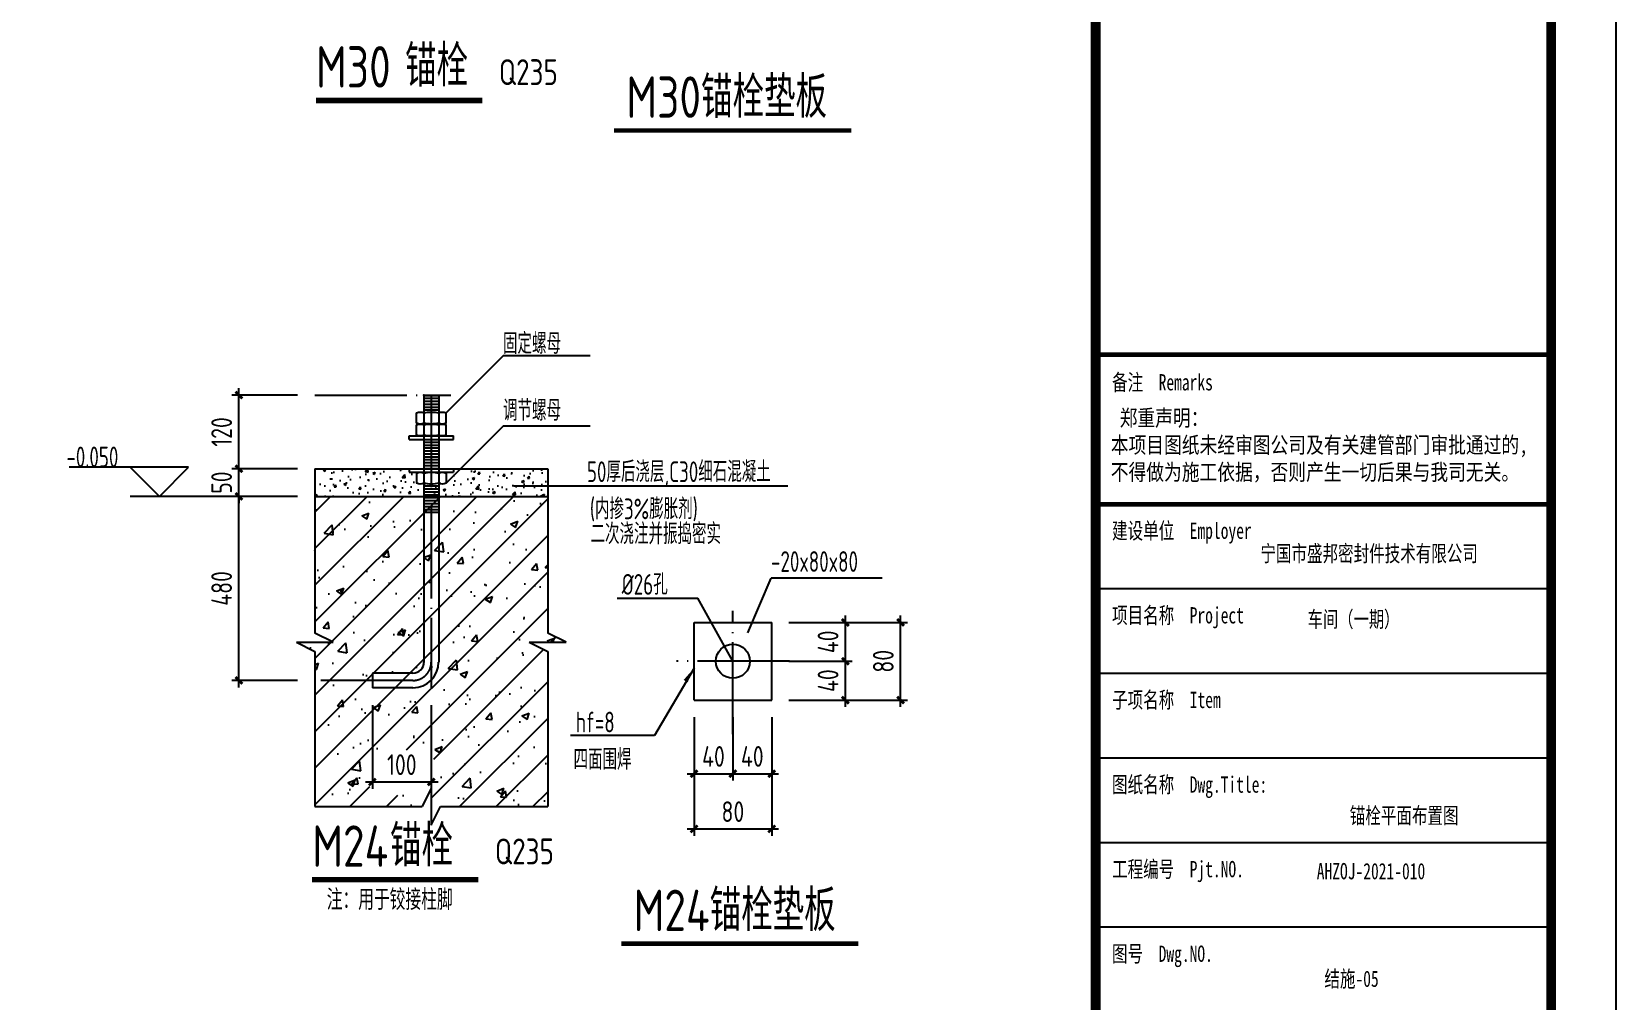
# Model space of a CAD drawing. Extents: x -89996 to 1006241, y -2176 to 440573.
# Drawn here: x 510266 to 544696, y 110766 to 131814 of the extents above; entities that cross this region are included whole.
import ezdxf
from ezdxf.enums import TextEntityAlignment as Align

# ---------------------------------------------------------------- set-up
doc = ezdxf.new("R2010")
doc.units = 0
doc.header["$LTSCALE"] = 1000
doc.header["$MEASUREMENT"] = 0
doc.linetypes.add('DOTE', pattern=[2.42, 2, -0.2, 0.02, -0.2])
for name, color, linetype in [('4', 4, 'Continuous'), ('5', 5, 'Continuous'), ('8', 3, 'Continuous'), ('840', 4, 'Continuous'), ('C', 6, 'Continuous'), ('DIM', 146, 'Continuous'), ('DIM_ELEV', 3, 'Continuous'), ('DIM_SYMB', 3, 'Continuous'), ('DOTE', 1, 'DOTE'), ('PUB_DIM', 3, 'Continuous'), ('PUB_TEXT', 7, 'Continuous'), ('PUB_TITLE', 4, 'Continuous'), ('锚栓', 7, 'Continuous')]:
    doc.layers.add(name, color=color, linetype=linetype)
doc.styles.add('_gyy_title_ST', font='', dxfattribs={"width": 0.8})
doc.styles.add('_HZTXT', font='tssdeng.shx', dxfattribs={"width": 0.8, "bigfont": 'tssdchn.shx'})
doc.styles.add('C', font='tssdeng.shx', dxfattribs={"height": 3, "bigfont": 'tssdchn.shx'})
doc.styles.add('TSSD_Dimension', font='Tssdeng.shx', dxfattribs={"width": 0.8, "bigfont": 'hztxt.shx'})
doc.styles.get('_gyy_title_ST').set_extended_font_data('SimSun')
doc.dimstyles.new('TSSD_100_150', dxfattribs={"dimtxt": 450, "dimasz": 150, "dimexe": 150, "dimexo": 375, "dimgap": 150, "dimtad": 1, "dimdec": 0, "dimzin": 0, "dimdsep": 46, "dimtxsty": 'TSSD_Dimension', "dimblk": 'ARCHTICK', "dimcen": 0, "dimdle": 150, "dimclrt": 7, "dimadec": 0, "dimazin": 0, "dimtfac": 1, "dimtdec": 0, "dimtix": 1, "dimtmove": 2, "dimatfit": 3, "dimfxl": 0, "dimtolj": 1, "dimtzin": 0, "dimarcsym": 0})

# ---------------------------------------------------------------- blocks, each defined once
blk = doc.blocks.new('_ArchTick')
at = {"color": 0, "linetype": 'ByBlock', "const_width": 0.4}
blk.add_lwpolyline([(-0.5, -0.5), (0.5, 0.5)], dxfattribs=at)
blk = doc.blocks.new('*D290')
at = {"layer": 'Defpoints', "color": 0, "transparency": 16777216}
for p in [(514768, 122316), (516418, 122316), (516418, 121716)]:
    blk.add_point(p, dxfattribs=at)
at = {"layer": 'DIM', "color": 0, "lineweight": -2, "transparency": 16777216}
for p, q in [((516043, 122316), (514618, 122316)), ((514768, 122316), (514768, 122466)), ((514768, 121716), (514768, 122316)), ((516043, 121716), (514618, 121716)), ((514768, 121716), (514768, 121566))]:
    blk.add_line(p, q, dxfattribs=at)
at = {"layer": 'DIM', "color": 0, "lineweight": -2, "transparency": 16777216, "xscale": 150, "yscale": 150, "zscale": 150}
for p, rotation in [((514768, 122316), 270), ((514768, 121716), 90)]:
    blk.add_blockref('_ArchTick', p, dxfattribs=dict(at, rotation=rotation))
at = {"layer": 'DIM', "color": 7, "transparency": 16777216, "insert": (514393, 122016), "char_height": 450, "attachment_point": 5, "rotation": 90, "style": 'TSSD_Dimension'}
blk.add_mtext('\\A1;50', dxfattribs=at)
blk = doc.blocks.new('*D291')
at = {"layer": 'Defpoints', "color": 0, "transparency": 16777216}
for p in [(517668, 117556), (518948, 117556), (518948, 115511)]:
    blk.add_point(p, dxfattribs=at)
at = {"layer": 'DIM', "color": 0, "lineweight": -2, "transparency": 16777216}
for p, q in [((517668, 117181), (517668, 115361)), ((518948, 117181), (518948, 115361)), ((517518, 115511), (519098, 115511))]:
    blk.add_line(p, q, dxfattribs=at)
at = {"layer": 'DIM', "color": 0, "lineweight": -2, "transparency": 16777216, "xscale": 150, "yscale": 150, "zscale": 150, "rotation": 180}
blk.add_blockref('_ArchTick', (517668, 115511), dxfattribs=at)
at = {"layer": 'DIM', "color": 0, "lineweight": -2, "transparency": 16777216, "xscale": 150, "yscale": 150, "zscale": 150}
blk.add_blockref('_ArchTick', (518948, 115511), dxfattribs=at)
at = {"layer": 'DIM', "color": 7, "transparency": 16777216, "insert": (518308, 115886), "char_height": 450, "attachment_point": 5, "style": 'TSSD_Dimension'}
blk.add_mtext('\\A1;100', dxfattribs=at)
blk = doc.blocks.new('*D292')
at = {"layer": 'Defpoints', "color": 0, "transparency": 16777216}
for p in [(514768, 123916), (516418, 123916), (516418, 122316)]:
    blk.add_point(p, dxfattribs=at)
at = {"layer": 'DIM', "color": 0, "lineweight": -2, "transparency": 16777216}
for p, q in [((514768, 122166), (514768, 124066)), ((516043, 123916), (514618, 123916)), ((516043, 122316), (514618, 122316))]:
    blk.add_line(p, q, dxfattribs=at)
at = {"layer": 'DIM', "color": 0, "lineweight": -2, "transparency": 16777216, "xscale": 150, "yscale": 150, "zscale": 150}
for p, rotation in [((514768, 123916), 90), ((514768, 122316), 270)]:
    blk.add_blockref('_ArchTick', p, dxfattribs=dict(at, rotation=rotation))
at = {"layer": 'DIM', "color": 7, "transparency": 16777216, "insert": (514393, 123116), "char_height": 450, "attachment_point": 5, "rotation": 90, "style": 'TSSD_Dimension'}
blk.add_mtext('\\A1;120', dxfattribs=at)
blk = doc.blocks.new('*D293')
at = {"layer": 'Defpoints', "color": 0, "transparency": 16777216}
for p in [(514768, 121716), (516418, 121716), (516418, 117716)]:
    blk.add_point(p, dxfattribs=at)
at = {"layer": 'DIM', "color": 0, "lineweight": -2, "transparency": 16777216}
for p, q in [((516043, 121716), (514618, 121716)), ((514768, 117566), (514768, 121866)), ((516043, 117716), (514618, 117716))]:
    blk.add_line(p, q, dxfattribs=at)
at = {"layer": 'DIM', "color": 0, "lineweight": -2, "transparency": 16777216, "xscale": 150, "yscale": 150, "zscale": 150}
for p, rotation in [((514768, 121716), 90), ((514768, 117716), 270)]:
    blk.add_blockref('_ArchTick', p, dxfattribs=dict(at, rotation=rotation))
at = {"layer": 'DIM', "color": 7, "transparency": 16777216, "insert": (514393, 119716), "char_height": 450, "attachment_point": 5, "rotation": 90, "style": 'TSSD_Dimension'}
blk.add_mtext('\\A1;480', dxfattribs=at)
blk = doc.blocks.new('*D294')
at = {"layer": 'Defpoints', "color": 0, "transparency": 16777216}
for p in [(526345, 118977), (527945, 118977), (526345, 118134)]:
    blk.add_point(p, dxfattribs=at)
at = {"layer": 'DIM', "color": 0, "lineweight": -2, "transparency": 16777216}
for p, q in [((526720, 118977), (528095, 118977)), ((527945, 117984), (527945, 119127)), ((526720, 118134), (528095, 118134))]:
    blk.add_line(p, q, dxfattribs=at)
at = {"layer": 'DIM', "color": 0, "lineweight": -2, "transparency": 16777216, "xscale": 150, "yscale": 150, "zscale": 150}
for p, rotation in [((527945, 118977), 90), ((527945, 118134), 270)]:
    blk.add_blockref('_ArchTick', p, dxfattribs=dict(at, rotation=rotation))
at = {"layer": 'DIM', "color": 7, "transparency": 16777216, "insert": (527570, 118556), "char_height": 450, "attachment_point": 5, "rotation": 90, "style": 'TSSD_Dimension'}
blk.add_mtext('\\A1;40', dxfattribs=at)
blk = doc.blocks.new('*D295')
at = {"layer": 'Defpoints', "color": 0, "transparency": 16777216}
for p in [(526345, 118134), (527945, 118134), (526345, 117290)]:
    blk.add_point(p, dxfattribs=at)
at = {"layer": 'DIM', "color": 0, "lineweight": -2, "transparency": 16777216}
for p, q in [((526720, 118134), (528095, 118134)), ((527945, 117140), (527945, 118284)), ((526720, 117290), (528095, 117290))]:
    blk.add_line(p, q, dxfattribs=at)
at = {"layer": 'DIM', "color": 0, "lineweight": -2, "transparency": 16777216, "xscale": 150, "yscale": 150, "zscale": 150}
for p, rotation in [((527945, 118134), 90), ((527945, 117290), 270)]:
    blk.add_blockref('_ArchTick', p, dxfattribs=dict(at, rotation=rotation))
at = {"layer": 'DIM', "color": 7, "transparency": 16777216, "insert": (527570, 117712), "char_height": 450, "attachment_point": 5, "rotation": 90, "style": 'TSSD_Dimension'}
blk.add_mtext('\\A1;40', dxfattribs=at)
blk = doc.blocks.new('*D296')
at = {"layer": 'Defpoints', "color": 0, "transparency": 16777216}
for p in [(527160, 118977), (529145, 118977), (527160, 117290)]:
    blk.add_point(p, dxfattribs=at)
at = {"layer": 'DIM', "color": 0, "lineweight": -2, "transparency": 16777216}
for p, q in [((527535, 118977), (529295, 118977)), ((529145, 117140), (529145, 119127)), ((527535, 117290), (529295, 117290))]:
    blk.add_line(p, q, dxfattribs=at)
at = {"layer": 'DIM', "color": 0, "lineweight": -2, "transparency": 16777216, "xscale": 150, "yscale": 150, "zscale": 150}
for p, rotation in [((529145, 118977), 90), ((529145, 117290), 270)]:
    blk.add_blockref('_ArchTick', p, dxfattribs=dict(at, rotation=rotation))
at = {"layer": 'DIM', "color": 7, "transparency": 16777216, "insert": (528770, 118134), "char_height": 450, "attachment_point": 5, "rotation": 90, "style": 'TSSD_Dimension'}
blk.add_mtext('\\A1;80', dxfattribs=at)
blk = doc.blocks.new('*D297')
at = {"layer": 'Defpoints', "color": 0, "transparency": 16777216}
for p in [(524657, 116475), (526345, 116475), (526345, 114490)]:
    blk.add_point(p, dxfattribs=at)
at = {"layer": 'DIM', "color": 0, "lineweight": -2, "transparency": 16777216}
for p, q in [((524657, 116100), (524657, 114340)), ((526345, 116100), (526345, 114340)), ((524507, 114490), (526495, 114490))]:
    blk.add_line(p, q, dxfattribs=at)
at = {"layer": 'DIM', "color": 0, "lineweight": -2, "transparency": 16777216, "xscale": 150, "yscale": 150, "zscale": 150, "rotation": 180}
blk.add_blockref('_ArchTick', (524657, 114490), dxfattribs=at)
at = {"layer": 'DIM', "color": 0, "lineweight": -2, "transparency": 16777216, "xscale": 150, "yscale": 150, "zscale": 150}
blk.add_blockref('_ArchTick', (526345, 114490), dxfattribs=at)
at = {"layer": 'DIM', "color": 7, "transparency": 16777216, "insert": (525501, 114865), "char_height": 450, "attachment_point": 5, "style": 'TSSD_Dimension'}
blk.add_mtext('\\A1;80', dxfattribs=at)
blk = doc.blocks.new('*D298')
at = {"layer": 'Defpoints', "color": 0, "transparency": 16777216}
for p in [(524657, 117290), (525501, 117290), (525501, 115690)]:
    blk.add_point(p, dxfattribs=at)
at = {"layer": 'DIM', "color": 0, "lineweight": -2, "transparency": 16777216}
for p, q in [((524657, 116915), (524657, 115540)), ((525501, 116915), (525501, 115540)), ((524507, 115690), (525651, 115690))]:
    blk.add_line(p, q, dxfattribs=at)
at = {"layer": 'DIM', "color": 0, "lineweight": -2, "transparency": 16777216, "xscale": 150, "yscale": 150, "zscale": 150, "rotation": 180}
blk.add_blockref('_ArchTick', (524657, 115690), dxfattribs=at)
at = {"layer": 'DIM', "color": 0, "lineweight": -2, "transparency": 16777216, "xscale": 150, "yscale": 150, "zscale": 150}
blk.add_blockref('_ArchTick', (525501, 115690), dxfattribs=at)
at = {"layer": 'DIM', "color": 7, "transparency": 16777216, "insert": (525079, 116065), "char_height": 450, "attachment_point": 5, "style": 'TSSD_Dimension'}
blk.add_mtext('\\A1;40', dxfattribs=at)
blk = doc.blocks.new('*D299')
at = {"layer": 'Defpoints', "color": 0, "transparency": 16777216}
for p in [(525501, 117290), (526345, 117290), (526345, 115690)]:
    blk.add_point(p, dxfattribs=at)
at = {"layer": 'DIM', "color": 0, "lineweight": -2, "transparency": 16777216}
for p, q in [((525501, 116915), (525501, 115540)), ((526345, 116915), (526345, 115540)), ((525351, 115690), (526495, 115690))]:
    blk.add_line(p, q, dxfattribs=at)
at = {"layer": 'DIM', "color": 0, "lineweight": -2, "transparency": 16777216, "xscale": 150, "yscale": 150, "zscale": 150, "rotation": 180}
blk.add_blockref('_ArchTick', (525501, 115690), dxfattribs=at)
at = {"layer": 'DIM', "color": 0, "lineweight": -2, "transparency": 16777216, "xscale": 150, "yscale": 150, "zscale": 150}
blk.add_blockref('_ArchTick', (526345, 115690), dxfattribs=at)
at = {"layer": 'DIM', "color": 7, "transparency": 16777216, "insert": (525923, 116065), "char_height": 450, "attachment_point": 5, "style": 'TSSD_Dimension'}
blk.add_mtext('\\A1;40', dxfattribs=at)
blk = doc.blocks.new('A$C767023C3')
at = {"layer": 'PUB_TITLE'}
for p, q in [((0, -23192), (-4949, -23192)), ((0, -25737), (-4949, -25737)), ((0, -26657), (-4949, -26657)), ((0, -27576), (-4949, -27576)), ((0, -28495), (-4949, -28495)), ((0, -29414), (-4949, -29414))]:
    blk.add_line(p, q, dxfattribs=at)
at = {"layer": 'PUB_TITLE', "const_width": 106}
blk.add_lwpolyline([(-4949, 0), (0, 0), (0, -40586), (-4949, -40586)], close=True, dxfattribs=at)
at = {"layer": 'PUB_TITLE', "const_width": 49.5}
for points in [[(-4949, -23192), (0, -23192)], [(-4949, -24818), (0, -24818)]]:
    blk.add_lwpolyline(points, dxfattribs=at)
at = {"layer": 'PUB_TITLE', "style": '_gyy_title_ST', "width": 0.7}
for s, height, p in [('备注  Remarks', 176.77, (-4771, -23580)), ('建设单位  Employer', 176.77, (-4771, -25193)), ('项目名称  Project', 176.77, (-4771, -26112)), ('子项名称  Item', 176.8, (-4771, -27031)), ('图纸名称  Dwg.Title:', 176.77, (-4771, -27951)), ('工程编号  Pjt.NO.', 176.77, (-4771, -28870)), ('图号  Dwg.NO.', 176.77, (-4771, -29789))]:
    blk.add_text(s, height=height, dxfattribs=at).set_placement(p)
at = {"layer": 'PUB_TITLE', "color": 2, "style": '_gyy_title_ST', "width": 0.7}
for s, height, p in [('宁国市盛邦密封件技术有限公司', 176.77, (-1978, -25348)), ('车间（一期）', 173.9, (-2148, -26063))]:
    blk.add_text(s, height=height, dxfattribs=at).set_placement(p, align=Align.MIDDLE)
blk.add_text('AHZOJ-2021-010', height=176.77, dxfattribs=at).set_placement((-1958, -28892), align=Align.CENTER)
at = {"layer": 'PUB_TITLE', "insert": (-4785, -23790), "char_height": 176.77, "width": 5656.57, "attachment_point": 1, "style": '_gyy_title_ST'}
blk.add_mtext(' 郑重声明：\\P本项目图纸未经审图公司及有关建管部门审批通过的,\\P不得做为施工依据，否则产生一切后果与我司无关。', dxfattribs=at)

msp = doc.modelspace()

# ---------------------------------------------------------------- hatches: boundary and pattern name
at = {"layer": '4'}
h = msp.add_hatch(color=256, dxfattribs=at)
edge = h.paths.add_edge_path()
edge.add_line((518788.14, 123529.32), (518788.14, 123547.52))
edge.add_line((518788.14, 123547.52), (518948.35, 123547.52))
edge.add_ellipse((518948.35, 122833.56), major_axis=(504.85, 504.85), ratio=1, start_angle=45, end_angle=57.967284)
edge = h.paths.add_edge_path()
edge.add_ellipse((518708.03, 123362.21), major_axis=(-131.04, 131.04), ratio=1, start_angle=-70.610722, end_angle=-45)
edge.add_line((518708.03, 123547.52), (518788.14, 123547.52))
edge.add_line((518788.14, 123547.52), (518788.14, 123529.32))
h = msp.add_hatch(color=256, dxfattribs=at)
edge = h.paths.add_edge_path()
edge.add_line((518788.14, 123307.36), (518788.14, 123289.15))
edge.add_line((518788.14, 123289.15), (518948.35, 123289.15))
edge.add_ellipse((518948.35, 124003.11), major_axis=(504.85, 504.85), ratio=1, start_angle=212.032716, end_angle=225, ccw=False)
edge = h.paths.add_edge_path()
edge.add_ellipse((518708.03, 123474.47), major_axis=(-131.04, 131.04), ratio=1, start_angle=135, end_angle=160.610722, ccw=False)
edge.add_line((518708.03, 123289.15), (518788.14, 123289.15))
edge.add_line((518788.14, 123289.15), (518788.14, 123307.36))
h = msp.add_hatch(color=256, dxfattribs=at)
edge = h.paths.add_edge_path()
edge.add_line((518788.14, 123270.94), (518788.14, 123289.15))
edge.add_line((518788.14, 123289.15), (518948.35, 123289.15))
edge.add_ellipse((518948.35, 122575.19), major_axis=(504.85, 504.85), ratio=1, start_angle=45, end_angle=57.967284)
edge = h.paths.add_edge_path()
edge.add_ellipse((518708.03, 123103.83), major_axis=(-131.04, 131.04), ratio=1, start_angle=-70.610722, end_angle=-45)
edge.add_line((518708.03, 123289.15), (518788.14, 123289.15))
edge.add_line((518788.14, 123289.15), (518788.14, 123270.94))
h = msp.add_hatch(color=256, dxfattribs=at)
edge = h.paths.add_edge_path()
edge.add_line((519108.56, 123529.32), (519108.56, 123547.52))
edge.add_line((519108.56, 123547.52), (518948.35, 123547.52))
edge.add_ellipse((518948.35, 122833.56), major_axis=(-504.85, 504.85), ratio=1, start_angle=302.032716, end_angle=315, ccw=False)
edge = h.paths.add_edge_path()
edge.add_ellipse((519188.66, 123362.21), major_axis=(-131.04, 131.04), ratio=1, start_angle=315, end_angle=340.610722, ccw=False)
edge.add_line((519188.66, 123547.52), (519108.56, 123547.52))
edge.add_line((519108.56, 123547.52), (519108.56, 123529.32))
h = msp.add_hatch(color=256, dxfattribs=at)
edge = h.paths.add_edge_path()
edge.add_line((519108.56, 123307.36), (519108.56, 123289.15))
edge.add_line((519108.56, 123289.15), (518948.35, 123289.15))
edge.add_ellipse((518948.35, 124003.11), major_axis=(504.85, 504.85), ratio=1, start_angle=225, end_angle=237.967284)
edge = h.paths.add_edge_path()
edge.add_ellipse((519188.66, 123474.47), major_axis=(-131.04, 131.04), ratio=1, start_angle=109.389278, end_angle=135)
edge.add_line((519188.66, 123289.15), (519108.56, 123289.15))
edge.add_line((519108.56, 123289.15), (519108.56, 123307.36))
h = msp.add_hatch(color=256, dxfattribs=at)
edge = h.paths.add_edge_path()
edge.add_line((519108.56, 123270.94), (519108.56, 123289.15))
edge.add_line((519108.56, 123289.15), (518948.35, 123289.15))
edge.add_ellipse((518948.35, 122575.19), major_axis=(-504.85, 504.85), ratio=1, start_angle=302.032716, end_angle=315, ccw=False)
edge = h.paths.add_edge_path()
edge.add_ellipse((519188.66, 123103.83), major_axis=(-131.04, 131.04), ratio=1, start_angle=315, end_angle=340.610722, ccw=False)
edge.add_line((519188.66, 123289.15), (519108.56, 123289.15))
edge.add_line((519108.56, 123289.15), (519108.56, 123270.94))
h = msp.add_hatch(color=256, dxfattribs=at)
edge = h.paths.add_edge_path()
edge.add_line((518788.14, 123048.98), (518788.14, 123030.78))
edge.add_line((518788.14, 123030.78), (518948.35, 123030.78))
edge.add_ellipse((518948.35, 123744.74), major_axis=(504.85, 504.85), ratio=1, start_angle=212.032716, end_angle=225, ccw=False)
edge = h.paths.add_edge_path()
edge.add_ellipse((518708.03, 123216.1), major_axis=(-131.04, 131.04), ratio=1, start_angle=135, end_angle=160.610722, ccw=False)
edge.add_line((518708.03, 123030.78), (518788.14, 123030.78))
edge.add_line((518788.14, 123030.78), (518788.14, 123048.98))
h = msp.add_hatch(color=256, dxfattribs=at)
edge = h.paths.add_edge_path()
edge.add_line((519108.56, 123048.98), (519108.56, 123030.78))
edge.add_line((519108.56, 123030.78), (518948.35, 123030.78))
edge.add_ellipse((518948.35, 123744.74), major_axis=(504.85, 504.85), ratio=1, start_angle=225, end_angle=237.967284)
edge = h.paths.add_edge_path()
edge.add_ellipse((519188.66, 123216.1), major_axis=(-131.04, 131.04), ratio=1, start_angle=109.389278, end_angle=135)
edge.add_line((519188.66, 123030.78), (519108.56, 123030.78))
edge.add_line((519108.56, 123030.78), (519108.56, 123048.98))
h = msp.add_hatch(color=256, dxfattribs=at)
edge = h.paths.add_edge_path()
edge.add_line((518788.14, 122223.04), (518788.14, 122241.25))
edge.add_line((518788.14, 122241.25), (518948.35, 122241.25))
edge.add_ellipse((518948.35, 121527.29), major_axis=(504.85, 504.85), ratio=1, start_angle=45, end_angle=57.967284)
edge = h.paths.add_edge_path()
edge.add_ellipse((518708.03, 122055.93), major_axis=(-131.04, 131.04), ratio=1, start_angle=-70.610722, end_angle=-45)
edge.add_line((518708.03, 122241.25), (518788.14, 122241.25))
edge.add_line((518788.14, 122241.25), (518788.14, 122223.04))
h = msp.add_hatch(color=256, dxfattribs=at)
edge = h.paths.add_edge_path()
edge.add_line((519108.56, 122223.04), (519108.56, 122241.25))
edge.add_line((519108.56, 122241.25), (518948.35, 122241.25))
edge.add_ellipse((518948.35, 121527.29), major_axis=(-504.85, 504.85), ratio=1, start_angle=302.032716, end_angle=315, ccw=False)
edge = h.paths.add_edge_path()
edge.add_ellipse((519188.66, 122055.93), major_axis=(131.04, 131.04), ratio=1, start_angle=405, end_angle=430.610722, ccw=False)
edge.add_line((519188.66, 122241.25), (519108.56, 122241.25))
edge.add_line((519108.56, 122241.25), (519108.56, 122223.04))
h = msp.add_hatch(color=256, dxfattribs=at)
edge = h.paths.add_edge_path()
edge.add_line((518788.14, 122001.08), (518788.14, 121982.88))
edge.add_line((518788.14, 121982.88), (518948.35, 121982.88))
edge.add_ellipse((518948.35, 122696.84), major_axis=(504.85, 504.85), ratio=1, start_angle=212.032716, end_angle=225, ccw=False)
edge = h.paths.add_edge_path()
edge.add_ellipse((518708.03, 122168.19), major_axis=(131.04, 131.04), ratio=1, start_angle=225, end_angle=250.610722, ccw=False)
edge.add_line((518708.03, 121982.88), (518788.14, 121982.88))
edge.add_line((518788.14, 121982.88), (518788.14, 122001.08))
h = msp.add_hatch(color=256, dxfattribs=at)
edge = h.paths.add_edge_path()
edge.add_line((519108.56, 122001.08), (519108.56, 121982.88))
edge.add_line((519108.56, 121982.88), (518948.35, 121982.88))
edge.add_ellipse((518948.35, 122696.84), major_axis=(-504.85, 504.85), ratio=1, start_angle=135, end_angle=147.967284)
edge = h.paths.add_edge_path()
edge.add_ellipse((519188.66, 122168.19), major_axis=(131.04, 131.04), ratio=1, start_angle=199.389278, end_angle=225)
edge.add_line((519188.66, 121982.88), (519108.56, 121982.88))
edge.add_line((519108.56, 121982.88), (519108.56, 122001.08))
at = {"layer": '8'}
h = msp.add_hatch(dxfattribs=at)
h.set_pattern_fill('ANSI31', color=256, scale=40, angle=315, style=0)
h.set_pattern_definition([(0, (457094.37, 107591.81), (2e-14, 63.5), [])])
h.paths.add_polyline_path([(519108.56, 123916.34), (518788.14, 123916.34), (518788.14, 123548.81), (519108.56, 123548.81)])
h.paths.add_polyline_path([(518788.14, 122316.34), (519108.56, 122316.34), (519108.56, 122956.34), (518788.14, 122956.34)])
h.paths.add_polyline_path([(519108.56, 121983.21), (518788.14, 121983.21), (518788.14, 121316.34), (519108.56, 121316.34)])
h = msp.add_hatch(dxfattribs=at)
h.set_pattern_fill('混凝土', color=256, scale=75, style=0)
h.set_pattern_definition([(50, (464967.37, 107591.47), (537.945, -47.064), [56.25, -618.75]), (355, (464967.37, 107591.47), (-104.0635, 564.144), [45, -495]), (100.4514, (465012.2, 107587.54), (433.882, 517.0797), [47.805, -525.8566]), (46.1842, (464967.4, 107741.47), (800.431, -124.139), [84.375, -928.125]), (96.6356, (465034.1, 107731.1), (700.997, 730.588), [71.708, -788.785]), (351.1842, (464967.4, 107741.5), (700.996, 730.589), [67.5, -742.5]), (21, (465042.37, 107703.97), (447.6803, -301.9642), [56.25, -618.75]), (326, (465042.37, 107703.97), (182.4865, 543.8625), [45, -495]), (71.4514, (465079.7, 107678.8), (630.167, 241.898), [47.805, -525.8566]), (37.5, (464967.37, 107591.47), (9.1199, 249.6704), [0, -489, 0, -502.5, 0, -496.875]), (7.5, (464967.37, 107591.47), (197.3022, 295.8088), [0, -286.5, 0, -477.75, 0, -189.375]), (327.5, (464800.12, 107591.47), (400.3668, -16.91615), [0, -187.5, 0, -585, 0, -776.25]), (317.5, (464725.12, 107591.47), (437.3896, 75.0787), [0, -243.75, 0, -388.5, 0, -551.25])])
edge = h.paths.add_edge_path()
edge.add_ellipse((519188.66, 122168.19), major_axis=(131.04, -131.04), ratio=1, start_angle=289.389278, end_angle=340.610722, ccw=False)
edge.add_ellipse((518948.35, 122696.84), major_axis=(-504.85, -504.85), ratio=1, start_angle=392.032716, end_angle=417.967284, ccw=False)
edge.add_ellipse((518708.03, 122168.19), major_axis=(-131.04, -131.04), ratio=1, start_angle=379.389278, end_angle=430.610722, ccw=False)
edge.add_line((518627.93, 122001.08), (518627.93, 122223.04))
edge.add_ellipse((518708.03, 122055.93), major_axis=(131.04, 131.04), ratio=1, start_angle=379.389278, end_angle=430.610722, ccw=False)
edge.add_line((518689.56, 122241.25), (518467.72, 122241.25))
edge.add_line((518467.72, 122241.25), (518467.72, 122316))
edge.add_line((518467.72, 122316), (516418.35, 122316))
edge.add_line((516418.35, 122316), (516418.35, 121716))
edge.add_line((516418.35, 121716), (521478.35, 121716))
edge.add_line((521478.35, 121716), (521478.35, 122316))
edge.add_line((521478.35, 122316), (519583.68, 122316))
edge.add_line((519583.68, 122316), (519268.77, 122001.08))
h = msp.add_hatch(dxfattribs=at)
h.set_pattern_fill('钢筋混凝土', color=256, scale=225, style=0)
h.set_pattern_definition([(45, (461805.6, -117791.8), (-397.7476, 397.7476), []), (50, (461805.6, -117791.8), (1613.8354, -141.192), [168.75, -1856.25]), (355, (461805.6, -117791.8), (-312.19, 1692.432), [135, -1485]), (100.4514, (461940.1, -117803.6), (1301.646, 1551.239), [143.415, -1577.57]), (46.1842, (461805.6, -117341.8), (2401.292, -372.418), [253.125, -2784.375]), (96.6356, (462005.7, -117372.8), (2102.99, 2191.765), [215.123, -2366.354]), (351.1842, (461805.6, -117341.8), (2102.99, 2191.767), [202.5, -2227.5]), (21, (462030.6, -117454.3), (1343.041, -905.8925), [168.75, -1856.25]), (326, (462030.6, -117454.3), (547.46, 1631.588), [135, -1485]), (71.4514, (462142.5, -117529.8), (1890.501, 725.694), [143.415, -1577.57]), (37.5, (461805.6, -117791.8), (27.3597, 749.0112), [0, -1467, 0, -1507.5, 0, -1490.625]), (7.5, (461805.6, -117791.8), (591.9065, 887.4264), [0, -859.5, 0, -1433.25, 0, -568.125]), (327.5, (461303.87, -117791.8), (1201.1005, -50.7485), [0, -562.5, 0, -1755, 0, -2328.75]), (317.5, (461078.9, -117791.8), (1312.169, 225.236), [0, -731.25, 0, -1165.5, 0, -1653.75])])
h.paths.add_polyline_path([(516418.35, 118745.34), (516818.35, 118545.34), (516018.35, 118545.34), (516418.35, 118345.34), (516418.35, 114974.68), (518748.35, 114974.68), (518948.35, 115374.68), (518948.35, 114574.68), (519148.35, 114974.68), (521478.35, 114974.68), (521478.35, 118345.34), (521078.35, 118545.34), (521878.35, 118545.34), (521478.35, 118745.34), (521478.35, 121716), (516418.35, 121716)])
h.paths.add_polyline_path([(517616.04, 115226.19), (519000.66, 115226.19), (519000.66, 116206.96), (517616.04, 116206.96)], flags=16)

# ---------------------------------------------------------------- linework, layer by layer
at = {"layer": '4'}
for p, q in [((518788.14, 123916, 185.63), (519108.56, 123916, 185.63)), ((518627.93, 123307.36, 47.79), (518627.93, 123529.32, 47.79)), ((518627.93, 123048.98, 47.79), (518627.93, 123270.94, 47.79)), ((519268.77, 123307.36, 47.79), (519268.77, 123529.32, 47.79)), ((519268.77, 123048.98, 47.79), (519268.77, 123270.94, 47.79)), ((518467.72, 123030.78, 47.79), (519428.98, 123030.78, 47.79)), ((518467.72, 122956.01, 47.79), (518467.72, 123030.78, 47.79)), ((518467.72, 122956.01, 47.79), (519428.98, 122956.01, 47.79)), ((519428.98, 122956.01, 47.79), (519428.98, 123030.78, 47.79)), ((518467.72, 122316.01, 47.79), (519428.98, 122316.01, 47.79)), ((518467.72, 122316.01, 47.79), (518467.72, 122241.25, 47.79)), ((518467.72, 122241.25, 47.79), (519428.98, 122241.25, 47.79)), ((519428.98, 122316.01, 47.79), (519428.98, 122241.25, 47.79)), ((518627.93, 122223.04, 47.79), (518627.93, 122001.08, 47.79)), ((519268.77, 122223.04, 47.79), (519268.77, 122001.08, 47.79)), ((517668.35, 117876, 0.15), (517668.35, 117556, -6.19)), ((518548.35, 117876, 185.63), (517668.35, 117876, 185.63)), ((518548.35, 117556, 185.63), (517668.35, 117556, 185.63))]:
    msp.add_line(p, q, dxfattribs=at)
msp.add_arc((518548.35, 118116, 185.63), 240, 270, 0, dxfattribs=at)
at = {"layer": '4', "extrusion": (0, 0, -1)}
for centre, major_axis, start_param, end_param in [((518708.03, 123362.21, 47.79), (-131.04, 131.04), 0.33840674, 1.23238959), ((518708.03, 123474.47, 47.79), (-131.04, 131.04), 3.47999939, 4.37398224), ((518708.03, 123103.83, 47.79), (-131.04, 131.04), 0.33840674, 1.23238959), ((518948.35, 122833.56, 47.79), (-504.85, 504.85), 0.55907636, 1.01171997), ((518948.35, 124003.11, 47.79), (504.85, 504.85), 2.12987268, 2.5825163), ((518948.35, 122575.19, 47.79), (-504.85, 504.85), 0.55907636, 1.01171997), ((519188.66, 123362.21, 47.79), (131.04, 131.04), -1.23238959, -0.33840674), ((519188.66, 123474.47, 47.79), (-131.04, 131.04), 3.47999938, 4.37398224), ((519188.66, 123103.83, 47.79), (131.04, 131.04), -1.23238959, -0.33840674), ((518708.03, 123216.1, 47.79), (-131.04, 131.04), 3.47999939, 4.37398224), ((518948.35, 123744.74, 47.79), (504.85, 504.85), 2.12987268, 2.5825163), ((519188.66, 123216.1, 47.79), (-131.04, 131.04), 3.47999938, 4.37398224), ((518708.03, 122055.93, 47.79), (-131.04, 131.04), 0.33840674, 1.23238959), ((518948.35, 121527.29, 47.79), (504.85, 504.85), -1.01171997, -0.55907636), ((519188.66, 122055.93, 47.79), (131.04, 131.04), -1.23238959, -0.33840673), ((518708.03, 122168.19, 47.79), (131.04, 131.04), 1.90920306, 2.80318592), ((518948.35, 122696.84, 47.79), (-504.85, 504.85), 3.70066901, 4.15331262), ((519188.66, 122168.19, 47.79), (131.04, 131.04), 1.90920306, 2.80318592)]:
    msp.add_ellipse(centre, major_axis=major_axis, ratio=1, start_param=start_param, end_param=end_param, dxfattribs=at)
at = {"layer": '4'}
msp.add_point((518788.14, 123916, 185.63), dxfattribs=at)
at = {"layer": '5'}
for p, q in [((516418.35, 122316, 94.01), (521478.35, 122316, 94.01)), ((516418.35, 121716, 94.01), (521478.35, 121716, 94.01))]:
    msp.add_line(p, q, dxfattribs=at)
at = {"layer": '840'}
for p, q in [((518788.14, 123916, 185.63), (518788.14, 118105.98, 2.17)), ((519108.56, 123916, 185.63), (519108.56, 118116, 2.39))]:
    msp.add_line(p, q, dxfattribs=at)
msp.add_arc((518548.35, 118116, 185.63), 560, 270, 0, dxfattribs=at)
at = {"layer": 'C', "color": 1, "linetype": 'ByBlock', "const_width": 96.19}
for points in [[(522921.09, 129668.28), (528072.28, 129668.28)], [(523077.15, 111996.01), (528228.35, 111996.01)]]:
    msp.add_lwpolyline(points, dxfattribs=at)
at = {"layer": 'DIM'}
for p, q in [((525828.05, 118752.8), (526334.41, 119939.4)), ((528742.3, 119939.4), (526334.41, 119939.4)), ((522985.58, 119506.11), (524743.2, 119506.11)), ((525500.99, 118133.73), (524743.2, 119506.11)), ((524657.24, 117983.54), (523800.39, 116522.79)), ((523800.39, 116522.79), (521972.86, 116522.79))]:
    msp.add_line(p, q, dxfattribs=at)
msp.add_lwpolyline([(524657.24, 117983.54, 0, 101.25, 0), (524474.31, 117699.91, 101.25, 101.25, 0)], format="xyseb", dxfattribs=at)
at = {"layer": 'DIM_ELEV'}
for p, q in [((520506.9, 124767.45, 47.79), (519268.77, 123529.32, 47.79)), ((522399.91, 124767.45, 47.79), (520506.9, 124767.45, 47.79)), ((520506.9, 123239.21, 47.79), (519268.77, 122001.08, 47.79)), ((522399.91, 123239.21, 47.79), (520506.9, 123239.21, 47.79)), ((513674.01, 122348.75, 47.79), (511083.52, 122348.75, 47.79)), ((513041.26, 121716, 47.79), (512408.51, 122348.75, 47.79)), ((513041.26, 121716, 47.79), (513674.01, 122348.75, 47.79)), ((526694.35, 121935.76, 47.79), (520741.3, 121935.76, 47.79)), ((514618.35, 121716, 47.79), (512408.51, 121716, 47.79))]:
    msp.add_line(p, q, dxfattribs=at)
at = {"layer": 'DIM_SYMB', "color": 3, "const_width": 118.12}
for points, elevation in [([(516443.73, 130319.2), (520055.49, 130319.2)], -46.21), ([(516359.06, 113385.02), (519970.82, 113385.02)], 47.79)]:
    msp.add_lwpolyline(points, dxfattribs=dict(at, elevation=elevation))
at = {"layer": 'DOTE'}
for p, q in [((516418.35, 123916, 417.48), (519372.76, 123916, 417.48)), ((518948.35, 123916, 45.61), (518948.35, 117556, 94.01)), ((525500.99, 116546.98), (525500.99, 119231.05)), ((526729.49, 118133.73), (524279.24, 118133.73)), ((518548.35, 117716, 185.63), (516418.35, 117716, 94.01))]:
    msp.add_line(p, q, dxfattribs=at)
msp.add_arc((518548.35, 118116, 185.63), 400, 270, 0, dxfattribs=at)
at = {"layer": 'PUB_DIM'}
for p, q in [((516418.35, 122316, 94.01), (516418.35, 118745.34, 94.01)), ((521478.35, 122316, 94.01), (521478.35, 118745.34, 94.01)), ((516018.35, 118545.34, 94.01), (516418.35, 118345.34, 94.01)), ((516018.35, 118545.34, 94.01), (516818.35, 118545.34, 94.01)), ((516818.35, 118545.34, 94.01), (516418.35, 118745.34, 94.01)), ((521078.35, 118545.34, 94.01), (521878.35, 118545.34, 94.01)), ((521078.35, 118545.34, 94.01), (521478.35, 118345.34, 94.01)), ((521878.35, 118545.34, 94.01), (521478.35, 118745.34, 94.01)), ((516418.35, 118345.34, 94.01), (516418.35, 114974.68, 94.01)), ((521478.35, 118345.34, 94.01), (521478.35, 114974.68, 94.01)), ((518948.35, 115374.68, 94.01), (518748.35, 114974.68, 94.01)), ((518948.35, 115374.68, 94.01), (518948.35, 114574.68, 94.01)), ((516418.35, 114974.68, 94.01), (518748.35, 114974.68, 94.01)), ((518948.35, 114574.68, 94.01), (519148.35, 114974.68, 94.01)), ((519148.35, 114974.68, 94.01), (521478.35, 114974.68, 94.01))]:
    msp.add_line(p, q, dxfattribs=at)
at = {"layer": 'PUB_TITLE'}
msp.add_lwpolyline([(396096.09, 88593.71), (544696.09, 88593.71), (544696.09, 172593.71), (396096.09, 172593.71)], close=True, dxfattribs=at)
at = {"layer": 'PUB_TITLE', "const_width": 212.12}
msp.add_lwpolyline([(399631.44, 90007.85), (399631.44, 171179.57), (543281.95, 171179.57), (543281.95, 90007.85)], close=True, dxfattribs=at)
at = {"layer": '锚栓'}
for p, q in [((524657.24, 118977.48), (526344.74, 118977.48)), ((524657.24, 117289.98), (524657.24, 118977.48)), ((526344.74, 117289.98), (526344.74, 118977.48)), ((524657.24, 117289.98), (526344.74, 117289.98))]:
    msp.add_line(p, q, dxfattribs=at)
msp.add_circle((525500.99, 118133.73), 371.25, dxfattribs=at)

# ---------------------------------------------------------------- block references
at = {"xscale": 2, "yscale": 2, "zscale": 2}
msp.add_blockref('A$C767023C3', (543281.95, 171179.57), dxfattribs=at)

# ---------------------------------------------------------------- texts
at = {"layer": 'DIM_SYMB', "style": '_HZTXT', "width": 0.8}
for p in [(518378.92, 130623.22, -11.55), (518051.32, 113676.51, 82.45)]:
    msp.add_text('锚栓', height=900, dxfattribs=at).set_placement(p)
at = {"layer": 'PUB_TEXT'}
for s, height, style, width, p in [('M30', 900, '_HZTXT', 0.8, (516443.73, 130600.45, -11.55)), ('Q235', 562.5, '_HZTXT', 0.8, (520415.49, 130654.02, -11.55)), ('M30锚栓垫板', 900, 'C', 0.8, (523185.81, 129942.76)), ('固定螺母', 450, 'TSSD_Dimension', 0.7, (520506.9, 124813.28, 47.79)), ('调节螺母', 450, 'TSSD_Dimension', 0.7, (520506.9, 123359.8, 47.79)), ('-0.050', 450, 'TSSD_Dimension', 0.7, (511020.24, 122348.75, 47.79)), ('50厚后浇层,C30细石混凝土', 450, 'TSSD_Dimension', 0.7, (522329.21, 122026.89, 47.79)), ('(内掺3%膨胀剂)', 450, 'TSSD_Dimension', 0.7, (522393.14, 121219.22, 94.01)), ('二次浇注并振捣密实', 450, 'TSSD_Dimension', 0.7, (522408.07, 120677.27, 94.01)), ('-20x80x80', 450, 'TSSD_Dimension', 0.7, (526330.15, 120075.49)), ('%%c26孔', 450, 'TSSD_Dimension', 0.7, (523087.47, 119579.41)), ('hf=8', 450, 'TSSD_Dimension', 0.7, (522087.75, 116587.11)), ('四面围焊', 450, 'TSSD_Dimension', 0.7, (522038.63, 115774.68)), ('M24', 900, '_HZTXT', 0.8, (516359.06, 113666.27, 82.45)), ('Q235', 562.5, '_HZTXT', 0.8, (520330.82, 113719.84, 82.45)), ('注：用于铰接柱脚', 450, '_HZTXT', 0.8, (516676.78, 112728.11, 94.01)), ('M24锚栓垫板', 900, 'C', 0.8, (523341.88, 112270.48))]:
    msp.add_text(s, height=height, dxfattribs=dict(at, style=style, width=width)).set_placement(p)
at = {"layer": 'PUB_TITLE', "color": 6, "style": '_gyy_title_ST', "width": 0.7}
msp.add_text('锚栓平面布置图', height=353.535, dxfattribs=at).set_placement((540086.01, 114787.96), align=Align.MIDDLE)
msp.add_text('结施-05', height=353.535, dxfattribs=at).set_placement((538943.36, 111056.99), align=Align.CENTER)

# ---------------------------------------------------------------- dimensions: what is measured, and where the dimension line sits
at = {"layer": 'DIM'}
for p1, p2, distance, text, picture, middle in [((516418.35, 122316, 47.79), (516418.35, 123916, 47.79), 1650, '120', '*D292', (514393.35, 123116, 47.79)), ((516418.35, 121716, 94.01), (516418.35, 122316, 94.01), 1650, '50', '*D290', (514393.35, 122016, 94.01)), ((516418.35, 117716, 47.79), (516418.35, 121716, 47.79), 1650, '480', '*D293', (514393.35, 119716, 47.79)), ((526344.74, 118133.73), (526344.74, 118977.48), -1600.05, '40', '*D294', (527569.79, 118555.6)), ((527159.74, 117289.98), (527159.74, 118977.48), -1985.18, '80', '*D296', (528769.92, 118133.73)), ((526344.74, 117289.98), (526344.74, 118133.73), -1600.05, '40', '*D295', (527569.79, 117711.85)), ((517668.35, 117556, 47.79), (518948.35, 117556, 47.79), -2044.52, '100', '*D291', (518308.35, 115886.48, 47.79)), ((524657.24, 117289.98), (525500.99, 117289.98), -1600.05, '40', '*D298', (525079.11, 116064.92)), ((525500.99, 117289.98), (526344.74, 117289.98), -1600.05, '40', '*D299', (525922.86, 116064.92)), ((524657.24, 116474.98), (526344.74, 116474.98), -1985.18, '80', '*D297', (525500.99, 114864.79))]:
    dim = msp.add_aligned_dim(p1=p1, p2=p2, distance=distance, text=text, dimstyle='TSSD_100_150', dxfattribs=at)
    dim.commit()
    dim.dimension.update_dxf_attribs({"geometry": picture, "text_midpoint": middle})

doc.saveas('drawing.dxf')
